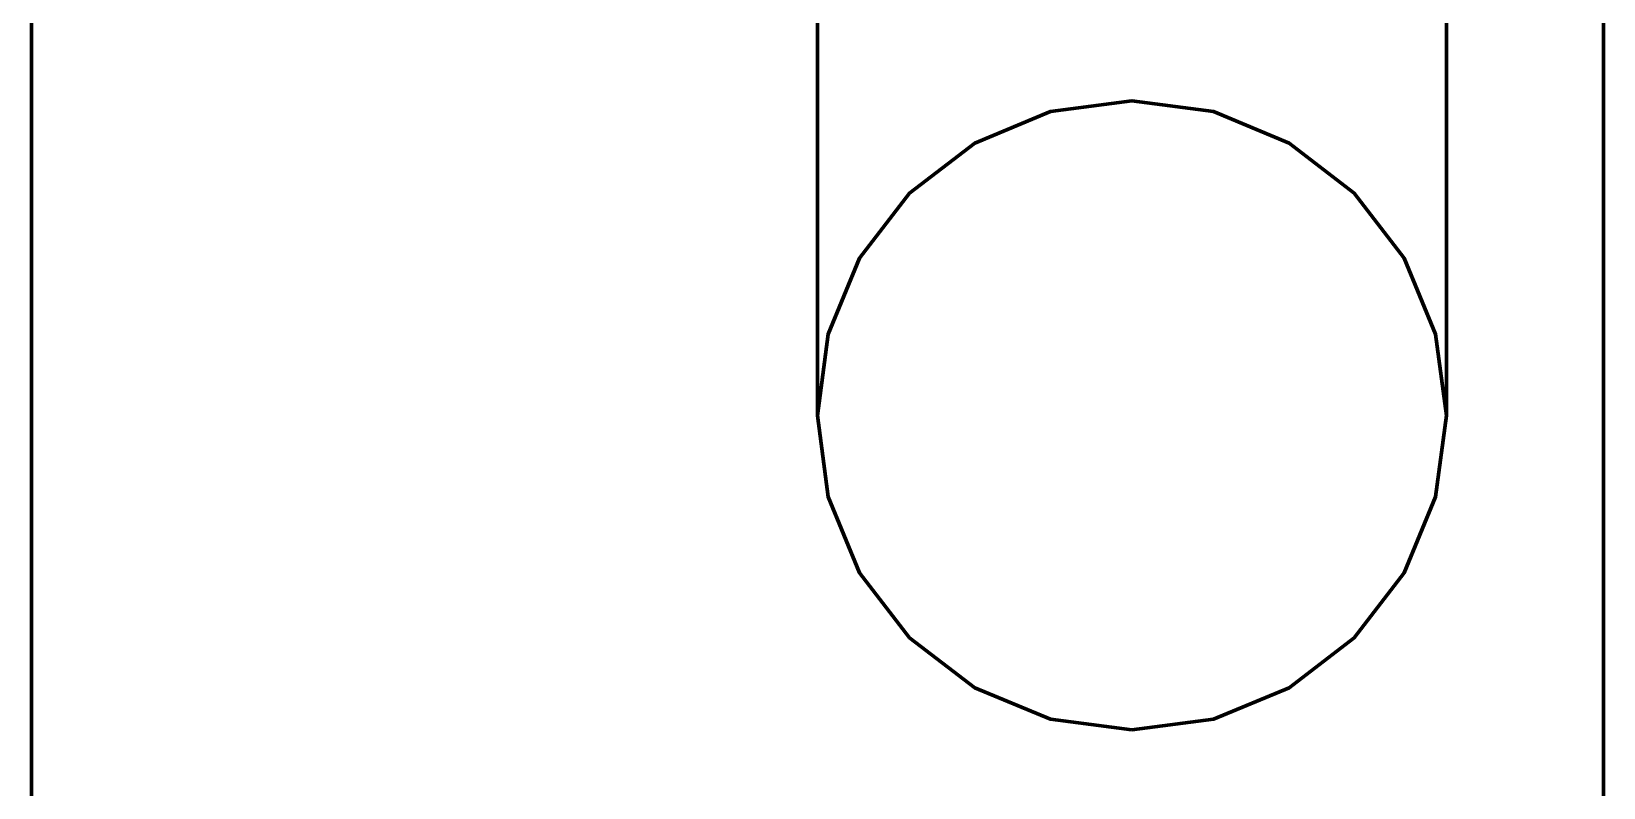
# Model space of a CAD drawing. Header units: millimetres. Extents: x 0 to 2382, y 0 to 420.
# Drawn here: x 137 to 138, y 123.283 to 123.764 of the extents above; entities that cross this region are included whole.
import ezdxf

# ---------------------------------------------------------------- set-up
doc = ezdxf.new("R2010")
doc.units = ezdxf.units.MM
doc.linetypes.add('IRAM-E-TRAZOS', pattern=[5, 4, -1])
doc.layers.add('01-VISIBLE', color=7, linetype='CONTINUOUS', lineweight=70)
doc.layers.add('02-OCULTA', color=4, linetype='IRAM-E-TRAZOS', lineweight=35)

msp = doc.modelspace()

# ---------------------------------------------------------------- linework, layer by layer
at = {"layer": '01-VISIBLE'}
for points in [[(137.5, 124.48), (137.5, 124.4295), (137.5, 124.3789), (137.5, 124.3284), (137.5, 124.2779), (137.5, 124.2274), (137.5, 124.1768), (137.5, 124.1263), (137.5, 124.0758), (137.5, 124.0253), (137.5, 123.9747), (137.5, 123.9242), (137.5, 123.8737), (137.5, 123.8232), (137.5, 123.7726), (137.5, 123.7221), (137.5, 123.6716), (137.5, 123.6211), (137.5, 123.5705), (137.5, 123.52)], [(137.9, 123.52), (137.9, 123.5705), (137.9, 123.6211), (137.9, 123.6716), (137.9, 123.7221), (137.9, 123.7726), (137.9, 123.8232), (137.9, 123.8737), (137.9, 123.9242), (137.9, 123.9747), (137.9, 124.0253), (137.9, 124.0758), (137.9, 124.1263), (137.9, 124.1768), (137.9, 124.2274), (137.9, 124.2779), (137.9, 124.3284), (137.9, 124.3789), (137.9, 124.4295), (137.9, 124.48)], [(137, 124), (137, 123.9492), (137, 123.8984), (137, 123.8476), (137, 123.7968), (137, 123.746), (137, 123.6952), (137, 123.6444), (137, 123.5936), (137, 123.5428), (137, 123.492), (137, 123.4412), (137, 123.3904), (137, 123.3396), (137, 123.2888), (137, 123.238)], [(137.5, 124), (137.5, 123.9467), (137.5, 123.8933), (137.5, 123.84), (137.5, 123.7867), (137.5, 123.7333), (137.5, 123.68), (137.5, 123.6267), (137.5, 123.5733), (137.5, 123.52)], [(137.9, 123.52), (137.9, 123.5733), (137.9, 123.6267), (137.9, 123.68), (137.9, 123.7333), (137.9, 123.7867), (137.9, 123.84), (137.9, 123.8933), (137.9, 123.9467), (137.9, 124)], [(138, 124), (138, 123.95), (138, 123.9), (138, 123.85), (138, 123.8), (138, 123.75), (138, 123.7), (138, 123.65), (138, 123.6), (138, 123.55), (138, 123.5), (138, 123.45), (138, 123.4), (138, 123.35), (138, 123.3), (138, 123.25)], [(137.5, 123.52), (137.5068, 123.5718), (137.5268, 123.62), (137.5586, 123.6614), (137.6, 123.6932), (137.6482, 123.7132), (137.7, 123.72), (137.7518, 123.7132), (137.8, 123.6932), (137.8414, 123.6614), (137.8732, 123.62), (137.8932, 123.5718), (137.9, 123.52)], [(137.7, 123.32), (137.6482, 123.3268), (137.6, 123.3468), (137.5586, 123.3786), (137.5268, 123.42), (137.5068, 123.4682), (137.5, 123.52)], [(137.7, 123.32), (137.7518, 123.3268), (137.8, 123.3468), (137.8414, 123.3786), (137.8732, 123.42), (137.8932, 123.4682), (137.9, 123.52)]]:
    msp.add_lwpolyline(points, dxfattribs=at)
at = {"layer": '02-OCULTA'}
for points in [[(138, 124), (138, 123.9492), (138, 123.8985), (138, 123.8477), (138, 123.7969), (138, 123.7462), (138, 123.6954), (138, 123.6446), (138, 123.5938), (138, 123.5431), (138, 123.4923), (138, 123.4415), (138, 123.3908), (138, 123.34), (138, 123.2892), (138, 123.2385)], [(138, 123.25), (138, 123.3), (138, 123.35), (138, 123.4), (138, 123.45), (138, 123.5), (138, 123.55), (138, 123.6), (138, 123.65), (138, 123.7), (138, 123.75), (138, 123.8)], [(137, 123.238), (137, 123.2888), (137, 123.3396), (137, 123.3904), (137, 123.4412), (137, 123.492), (137, 123.5428), (137, 123.5936), (137, 123.6444), (137, 123.6952), (137, 123.746), (137, 123.7968)], [(138, 123.2385), (138, 123.2892), (138, 123.34), (138, 123.3908), (138, 123.4415), (138, 123.4923), (138, 123.5431), (138, 123.5938), (138, 123.6446), (138, 123.6954), (138, 123.7462), (138, 123.7969)]]:
    msp.add_lwpolyline(points, dxfattribs=at)

doc.saveas('drawing.dxf')
